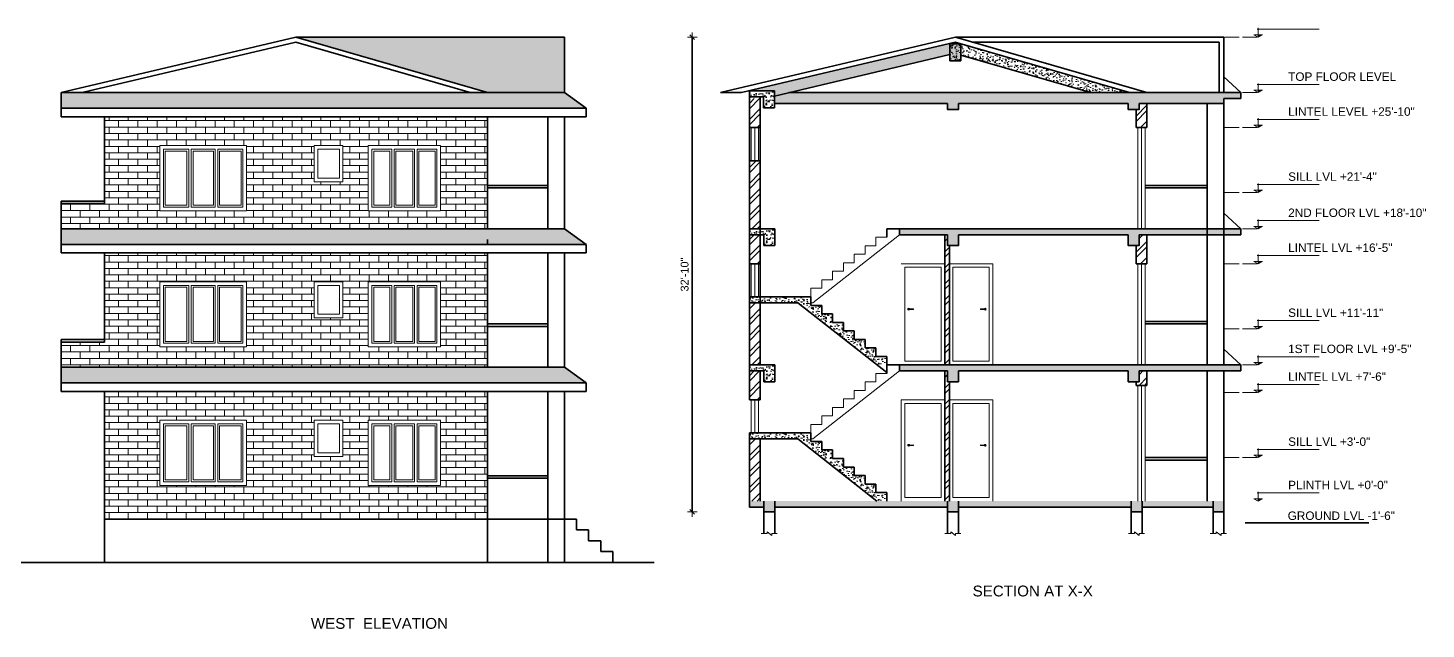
# Model space of a CAD drawing. Header units: inches. Extents: x 270915 to 273552, y 17064 to 18976.
# Drawn here: x 272391 to 273552, y 17739 to 18238 of the extents above; entities that cross this region are included whole.
import ezdxf

# ---------------------------------------------------------------- set-up
doc = ezdxf.new("R2010")
doc.units = ezdxf.units.IN
doc.header["$MEASUREMENT"] = 0
doc.header["$PDMODE"] = 35
doc.linetypes.add('ACAD_ISO02W100', pattern=[15, 12, -3])
for name, color, linetype, lineweight in [('Hatch', 9, 'Continuous', 9), ('Hidden', 254, 'ACAD_ISO02W100', 15), ('Stairs', 61, 'Continuous', 18), ('TEXT', 255, 'Continuous', 35), ('Walls', 11, 'Continuous', 35), ('Windows', 151, 'Continuous', 15)]:
    doc.layers.add(name, color=color, linetype=linetype, lineweight=lineweight)
doc.styles.add('arial', font='arial.ttf')
doc.styles.get("Standard").update_dxf_attribs({"font": 'arial.ttf'})
doc.dimstyles.new('1 96', dxfattribs={"dimtxt": 6.5, "dimasz": 4, "dimexe": 0, "dimexo": 0, "dimgap": 3, "dimtad": 1, "dimdec": 0, "dimzin": 11, "dimdsep": 46, "dimlunit": 3, "dimtxsty": 'arial', "dimblk": 'oblique', "dimcen": 4, "dimse1": 1, "dimse2": 1, "dimclrd": 256, "dimclre": 256, "dimclrt": 256, "dimadec": 0, "dimazin": 0, "dimtfac": 1, "dimtdec": 0, "dimtix": 1, "dimtmove": 0, "dimatfit": 3, "dimldrblk": 'Arrow2', "dimfxl": 1, "dimtolj": 1, "dimtzin": 0, "dimlwd": -1, "dimlwe": 9, "dimarcsym": 0})
pattern_1 = [(0, (16098.2585, 3690.1), (0, 5.334), []), (90, (16098.2585, 3690.1), (-8, 5.334), [5.334, -5.334])]
pattern_2 = [(0, (20011.5, 3268.1), (7.65, 3.6), [1.8, -1.5, 2.1, -0.9, 2.7, -1.2]), (0, (20013.3, 3268.25), (7.65, 3.6), [1.5, -5.7, 1.2, -1.8]), (0, (20016.9, 3267.875), (7.65, 3.6), [0.9, -9.3]), (90, (20011.5, 3268.1), (-2.55, 3.6), [3.45, -10.95]), (90, (20013.3, 3268.1), (-2.55, 3.6), [3.375, -11.025]), (90, (20014.8, 3268.1), (-2.55, 3.6), [3.15, -11.25]), (90, (20016.9, 3267.875), (-2.55, 3.6), [3.45, -10.95]), (90, (20017.8, 3267.875), (-2.55, 3.6), [3.45, -10.95]), (90, (20020.5, 3268.1), (-2.55, 3.6), [3.3, -11.1])]
pattern_3 = [(50, (23649.4, 2153.0066), (7.17260183, -0.62752135), [0.75, -8.25]), (355, (23649.4, 2153.0066), (-1.38751334, 7.52192134), [0.6, -6.6]), (100.4514445, (23649.998, 2152.954), (5.78508847, 6.89439991), [0.63740192, -7.01142112]), (46.1842, (23649.4, 2155.007), (10.6724133, -1.6551928), [1.125, -12.375]), (96.6356355, (23650.289, 2154.869), (9.34661946, 9.741186), [0.9561034, -10.5171376]), (351.184164, (23649.4, 2155.007), (9.34661945, 9.741186), [0.9, -9.9]), (21, (23650.4, 2154.5066), (5.96907052, -4.0261889), [0.75, -8.25]), (326, (23650.4, 2154.5066), (2.43315332, 7.25150045), [0.6, -6.6]), (71.4514447, (23650.8974, 2154.171), (8.40222377, 3.22531153), [0.6374019, -7.01142112]), (37.5, (23649.4, 2153.0066), (0.121598553, 3.328938538), [0, -6.52, 0, -6.7, 0, -6.625]), (7.5, (23649.4, 2153.0066), (2.630695374, 3.94411712), [0, -3.82, 0, -6.37, 0, -2.525]), (327.5, (23647.17, 2153.0066), (5.338224362, -0.225548717), [0, -2.5, 0, -7.8, 0, -10.35]), (317.5, (23646.17, 2153.0066), (5.83186169, 1.00104982), [0, -3.25, 0, -5.18, 0, -7.35])]
pattern_4 = [(50, (23649.4, 2266.0066), (7.17260183, -0.62752135), [0.75, -8.25]), (355, (23649.4, 2266.0066), (-1.38751334, 7.52192134), [0.6, -6.6]), (100.4514445, (23649.998, 2265.954), (5.78508847, 6.89439991), [0.63740192, -7.01142112]), (46.1842, (23649.4, 2268.007), (10.6724133, -1.6551928), [1.125, -12.375]), (96.6356355, (23650.289, 2267.869), (9.34661946, 9.741186), [0.9561034, -10.5171376]), (351.184164, (23649.4, 2268.007), (9.34661945, 9.741186), [0.9, -9.9]), (21, (23650.4, 2267.5066), (5.96907052, -4.0261889), [0.75, -8.25]), (326, (23650.4, 2267.5066), (2.43315332, 7.25150045), [0.6, -6.6]), (71.4514447, (23650.8974, 2267.171), (8.40222377, 3.22531153), [0.6374019, -7.01142112]), (37.5, (23649.4, 2266.0066), (0.121598553, 3.328938538), [0, -6.52, 0, -6.7, 0, -6.625]), (7.5, (23649.4, 2266.0066), (2.630695374, 3.94411712), [0, -3.82, 0, -6.37, 0, -2.525]), (327.5, (23647.17, 2266.0066), (5.338224362, -0.225548717), [0, -2.5, 0, -7.8, 0, -10.35]), (317.5, (23646.17, 2266.0066), (5.83186169, 1.00104982), [0, -3.25, 0, -5.18, 0, -7.35])]

# ---------------------------------------------------------------- blocks, each defined once
blk = doc.blocks.new('ARROW')
at = {"layer": 'Hatch'}
h = blk.add_hatch(color=256, dxfattribs=at)
h.dxf.hatch_style = 1
h.paths.add_polyline_path([(12191116, -1270860), (12191485, -1270660), (12191116, -1270660)])
for p, q in [((12191016, -1270160), (12196383, -1270160)), ((12191116, -1270860), (12191116, -1270060)), ((12191485, -1270660), (12190746, -1270660)), ((12190746, -1270660), (12191116, -1270860)), ((12191485, -1270660), (12191116, -1270860))]:
    blk.add_line(p, q, dxfattribs=at)
blk = doc.blocks.new('oblique')
at = {"lineweight": 9}
for p, q in [((1, 0), (-1, 0)), ((-0.5, -0.5), (0.5, 0.5)), ((0, 1), (0, -1))]:
    blk.add_line(p, q, dxfattribs=at)
blk = doc.blocks.new('*D455')
at = {"layer": 'Defpoints', "color": 0, "transparency": 16777216}
for p in [(272942.5, 18230.5), (273161, 18230.5), (273163.5, 17836.5)]:
    blk.add_point(p, dxfattribs=at)
at = {"layer": 'Walls', "transparency": 16777216}
blk.add_line((272942.5, 17836.5), (272942.5, 18230.5), dxfattribs=at)
at = {"layer": 'Walls', "transparency": 16777216, "xscale": 4, "yscale": 4, "zscale": 4}
for p, rotation in [((272942.5, 18230.5), 90), ((272942.5, 17836.5), 270)]:
    blk.add_blockref('oblique', p, dxfattribs=dict(at, rotation=rotation))
at = {"layer": 'Walls', "transparency": 16777216, "insert": (272936.2, 18033.5), "char_height": 6.5, "attachment_point": 5, "rotation": 90, "style": 'arial'}
blk.add_mtext('\\A1;32\'-10"', dxfattribs=at)
blk = doc.blocks.new('_Oblique')
at = {"color": 0, "linetype": 'ByBlock', "lineweight": -2}
blk.add_line((-0.5, -0.5), (0.5, 0.5), dxfattribs=at)
blk = doc.blocks.new('Arrow2')
for p, q in [((-4.1, 0.75), (-3.08, 0)), ((0, 0), (-4.1, 0.75)), ((-3.08, 0), (-4.1, -0.75)), ((-4.1, -0.75), (0, 0))]:
    blk.add_line(p, q)
blk.add_solid([(-4.1, 0.75), (0, 0), (-3.08, 0), (-4.1, -0.75)])

msp = doc.modelspace()

# ---------------------------------------------------------------- hatches: boundary and pattern name
at = {"layer": 'Hatch', "transparency": 33554687}
h = msp.add_hatch(dxfattribs=at)
h.set_pattern_fill('AR-RSHKE', color=256, scale=0.3)
h.set_pattern_definition(pattern_2)
h.paths.add_polyline_path([(272613.5, 18230.5), (272836.5, 18230.5), (272836.5, 18184.5), (272772.5, 18184.5)])
h = msp.add_hatch(dxfattribs=at)
h.set_pattern_fill('AR-CONC', color=256)
h.set_pattern_definition(pattern_3)
h.paths.add_polyline_path([(273165.4, 18225), (273165.4, 18211), (273156.4, 18211), (273156.4, 18216.1), (273010.7, 18181.7), (273010.7, 18186), (272998.7, 18186), (272989.7, 18186), (273156.4, 18225.3), (273156.4, 18225)])
h = msp.add_hatch(dxfattribs=at)
h.set_pattern_fill('AR-CONC', color=256)
h.set_pattern_definition(pattern_3)
h.paths.add_polyline_path([(273165.6, 18225), (273165.4, 18225), (273165.4, 18215.7), (273273.2, 18184.5), (273305.6, 18184.5)])
h.paths.add_polyline_path([(273165.4, 18211), (273165.4, 18225), (273156.4, 18225), (273156.4, 18211)])
h = msp.add_hatch(dxfattribs=at)
h.set_pattern_fill('AR-RSHKE', color=256, scale=0.3)
h.set_pattern_definition([(0, (20011.5, 3496.1), (7.65, 3.6), [1.8, -1.5, 2.1, -0.9, 2.7, -1.2]), (0, (20013.3, 3496.25), (7.65, 3.6), [1.5, -5.7, 1.2, -1.8]), (0, (20016.9, 3495.875), (7.65, 3.6), [0.9, -9.3]), (90, (20011.5, 3496.1), (-2.55, 3.6), [3.45, -10.95]), (90, (20013.3, 3496.1), (-2.55, 3.6), [3.375, -11.025]), (90, (20014.8, 3496.1), (-2.55, 3.6), [3.15, -11.25]), (90, (20016.9, 3495.875), (-2.55, 3.6), [3.45, -10.95]), (90, (20017.8, 3495.875), (-2.55, 3.6), [3.45, -10.95]), (90, (20020.5, 3496.1), (-2.55, 3.6), [3.3, -11.1])])
h.paths.add_polyline_path([(272454.5, 18184.5), (272836.5, 18184.5), (272854.5, 18171.5), (272442.5, 18171.5)])
h.paths.add_polyline_path([(272418.5, 18184.5), (272454.5, 18184.5), (272442.5, 18171.5), (272418.5, 18171.5)])
h = msp.add_hatch(dxfattribs=at)
h.set_pattern_fill('AR-CONC', color=256)
h.set_pattern_definition([(50, (23649.053, 2380.4766), (7.17260183, -0.62752135), [0.75, -8.25]), (355, (23649.053, 2380.4766), (-1.38751334, 7.52192134), [0.6, -6.6]), (100.4514445, (23649.651, 2380.424), (5.78508847, 6.89439991), [0.63740192, -7.01142112]), (46.1842, (23649.053, 2382.477), (10.6724133, -1.6551928), [1.125, -12.375]), (96.6356355, (23649.943, 2382.339), (9.34661946, 9.741186), [0.9561034, -10.5171376]), (351.184164, (23649.053, 2382.477), (9.34661945, 9.741186), [0.9, -9.9]), (21, (23650.053, 2381.9766), (5.96907052, -4.0261889), [0.75, -8.25]), (326, (23650.053, 2381.9766), (2.43315332, 7.25150045), [0.6, -6.6]), (71.4514447, (23650.551, 2381.641), (8.40222377, 3.22531153), [0.6374019, -7.01142112]), (37.5, (23649.0532, 2380.4766), (0.121598553, 3.328938538), [0, -6.52, 0, -6.7, 0, -6.625]), (7.5, (23649.0532, 2380.4766), (2.630695374, 3.94411712), [0, -3.82, 0, -6.37, 0, -2.525]), (327.5, (23646.8232, 2380.4766), (5.338224362, -0.225548717), [0, -2.5, 0, -7.8, 0, -10.35]), (317.5, (23645.8232, 2380.4766), (5.83186169, 1.00104982), [0, -3.25, 0, -5.18, 0, -7.35])])
h.paths.add_polyline_path([(273010.7, 18186), (272998.7, 18186), (272989.7, 18186), (272989.7, 18181), (273001.7, 18181), (273001.7, 18172), (273010.7, 18172)])
h = msp.add_hatch(dxfattribs=at)
h.set_pattern_fill('ANSI32', color=256, scale=25)
h.set_pattern_definition([(45, (23649.4, 2379.007), (-6.62912607, 6.62912607), []), (45, (23653.819, 2379.007), (-6.62912607, 6.62912607), [])])
h.paths.add_polyline_path([(272999, 18128), (272990, 18128), (272990, 18071.5), (272999, 18071.5)])
h.paths.add_polyline_path([(272999, 18179.5), (272990, 18179.5), (272990, 18155.5), (272999, 18155.5)])
h.paths.add_polyline_path([(273320, 18175.5), (273313.5, 18175.5), (273313.5, 18170.5), (273311, 18170.5), (273311, 18155.5), (273320, 18155.5)])
h = msp.add_hatch(dxfattribs=at)
h.set_pattern_fill('AR-CONC', color=256)
h.set_pattern_definition(pattern_3)
h.paths.add_polyline_path([(273022.6, 18184.5), (273010.7, 18181.7), (273010.7, 18175.5), (273154.5, 18175.5), (273154.5, 18170.5), (273163.5, 18170.5), (273163.5, 18175.5), (273304.5, 18175.5), (273304.5, 18170.5), (273313.5, 18170.5), (273313.5, 18175.5), (273384, 18175.5), (273384, 18179.5), (273398, 18179.5), (273398, 18184.5)])
h = msp.add_hatch(dxfattribs=at)
h.set_pattern_fill('AR-BRSTD', color=256, scale=2)
h.set_pattern_definition(pattern_1)
h.paths.add_polyline_path([(272454.5, 18164.5), (272454.5, 18092.5), (272418.5, 18092.5), (272418.5, 18071.5), (272772.5, 18071.5), (272772.5, 18164.5)])
h.paths.add_polyline_path([(272628.5, 18140.5), (272652.5, 18140.5), (272652.5, 18110.5), (272628.5, 18110.5)], flags=16)
h.paths.add_polyline_path([(272631.5, 18137.5), (272649.5, 18137.5), (272649.5, 18113.5), (272631.5, 18113.5)], flags=0)
h.paths.add_polyline_path([(272572.5, 18086.5), (272500.5, 18086.5), (272500.5, 18140.5), (272572.5, 18140.5)], flags=16)
h.paths.add_polyline_path([(272569.5, 18089.5), (272548.5, 18089.5), (272548.5, 18137.5), (272569.5, 18137.5)], flags=0)
h.paths.add_polyline_path([(272568, 18091), (272550, 18091), (272550, 18136), (272568, 18136)], flags=0)
h.paths.add_polyline_path([(272546.5, 18089.5), (272526.5, 18089.5), (272526.5, 18137.5), (272546.5, 18137.5)], flags=0)
h.paths.add_polyline_path([(272545, 18091), (272528, 18091), (272528, 18136), (272545, 18136)], flags=0)
h.paths.add_polyline_path([(272673.5, 18140.5), (272733.5, 18140.5), (272733.5, 18086.5), (272673.5, 18086.5)], flags=16)
h.paths.add_polyline_path([(272676.5, 18137.5), (272693, 18137.5), (272693, 18089.5), (272676.5, 18089.5)], flags=0)
h.paths.add_polyline_path([(272678, 18136), (272691.5, 18136), (272691.5, 18091), (272678, 18091)], flags=0)
h.paths.add_polyline_path([(272524.5, 18089.5), (272503.5, 18089.5), (272503.5, 18137.5), (272524.5, 18137.5)], flags=0)
h.paths.add_polyline_path([(272523, 18091), (272505, 18091), (272505, 18136), (272523, 18136)], flags=0)
h.paths.add_polyline_path([(272695, 18137.5), (272712, 18137.5), (272712, 18089.5), (272695, 18089.5)], flags=0)
h.paths.add_polyline_path([(272696.5, 18136), (272710.5, 18136), (272710.5, 18091), (272696.5, 18091)], flags=0)
h.paths.add_polyline_path([(272714, 18137.5), (272730.5, 18137.5), (272730.5, 18089.5), (272714, 18089.5)], flags=0)
h.paths.add_polyline_path([(272715.5, 18136), (272729, 18136), (272729, 18091), (272715.5, 18091)], flags=0)
h = msp.add_hatch(dxfattribs=at)
h.set_pattern_fill('AR-RSHKE', color=256, scale=0.3)
h.set_pattern_definition([(0, (20011.5, 3383.1), (7.65, 3.6), [1.8, -1.5, 2.1, -0.9, 2.7, -1.2]), (0, (20013.3, 3383.25), (7.65, 3.6), [1.5, -5.7, 1.2, -1.8]), (0, (20016.9, 3382.875), (7.65, 3.6), [0.9, -9.3]), (90, (20011.5, 3383.1), (-2.55, 3.6), [3.45, -10.95]), (90, (20013.3, 3383.1), (-2.55, 3.6), [3.375, -11.025]), (90, (20014.8, 3383.1), (-2.55, 3.6), [3.15, -11.25]), (90, (20016.9, 3382.875), (-2.55, 3.6), [3.45, -10.95]), (90, (20017.8, 3382.875), (-2.55, 3.6), [3.45, -10.95]), (90, (20020.5, 3383.1), (-2.55, 3.6), [3.3, -11.1])])
h.paths.add_polyline_path([(272454.5, 18071.5), (272836.5, 18071.5), (272854.5, 18058.5), (272442.5, 18058.5)])
h.paths.add_polyline_path([(272418.5, 18071.5), (272454.5, 18071.5), (272442.5, 18058.5), (272418.5, 18058.5)])
h = msp.add_hatch(dxfattribs=at)
h.set_pattern_fill('AR-CONC', color=256)
h.set_pattern_definition(pattern_4)
h.paths.add_polyline_path([(273011, 18071.5), (272999, 18071.5), (272990, 18071.5), (272990, 18066.5), (273002, 18066.5), (273002, 18057.5), (273011, 18057.5)])
h = msp.add_hatch(dxfattribs=at)
h.set_pattern_fill('ANSI32', color=256, scale=25)
h.set_pattern_definition([(45, (23649.4, 2266.007), (-6.62912607, 6.62912607), []), (45, (23653.819, 2266.007), (-6.62912607, 6.62912607), [])])
h.paths.add_polyline_path([(272999, 18010), (272990, 18010), (272990, 17958.5), (272999, 17958.5)])
h.paths.add_polyline_path([(272999, 18066.5), (272990, 18066.5), (272990, 18042.5), (272999, 18042.5)])
h.paths.add_polyline_path([(273156, 18057.5), (273154.5, 18057.5), (273154.5, 18066.5), (273152.1, 18066.5), (273152.1, 17958.5), (273156, 17958.5), (273156, 18042.5)])
h.paths.add_polyline_path([(273320, 18066.5), (273313.5, 18066.5), (273313.5, 18057.5), (273311, 18057.5), (273311, 18042.5), (273320, 18042.5)])
h = msp.add_hatch(dxfattribs=at)
h.set_pattern_fill('AR-CONC', color=256)
h.set_pattern_definition(pattern_4)
h.paths.add_polyline_path([(273114.7, 18071.5), (273114.7, 18066.5), (273154.5, 18066.5), (273154.5, 18057.5), (273163.5, 18057.5), (273163.5, 18066.5), (273304.5, 18066.5), (273304.5, 18057.5), (273313.5, 18057.5), (273313.5, 18066.5), (273398, 18066.5), (273398, 18071.5)])
h = msp.add_hatch(dxfattribs=at)
h.set_pattern_fill('AR-BRSTD', color=256, scale=2)
h.set_pattern_definition(pattern_1)
h.paths.add_polyline_path([(272772.5, 17956.5), (272772.5, 18051.5), (272454.5, 18051.5), (272454.5, 17977.5), (272418.5, 17977.5), (272418.5, 17956.5), (272454.5, 17956.5)])
h.paths.add_polyline_path([(272628.5, 17997.5), (272628.5, 18027.5), (272652.5, 18027.5), (272652.5, 17997.5)], flags=16)
h.paths.add_polyline_path([(272631.5, 18000.5), (272631.5, 18024.5), (272649.5, 18024.5), (272649.5, 18000.5)], flags=0)
h.paths.add_polyline_path([(272572.5, 17973.5), (272500.5, 17973.5), (272500.5, 18027.5), (272572.5, 18027.5)], flags=16)
h.paths.add_polyline_path([(272569.5, 17976.5), (272548.5, 17976.5), (272548.5, 18024.5), (272569.5, 18024.5)], flags=0)
h.paths.add_polyline_path([(272568, 17978), (272550, 17978), (272550, 18023), (272568, 18023)], flags=0)
h.paths.add_polyline_path([(272673.5, 18027.5), (272733.5, 18027.5), (272733.5, 17973.5), (272673.5, 17973.5)], flags=16)
h.paths.add_polyline_path([(272676.5, 18024.5), (272693, 18024.5), (272693, 17976.5), (272676.5, 17976.5)], flags=0)
h.paths.add_polyline_path([(272678, 18023), (272691.5, 18023), (272691.5, 17978), (272678, 17978)], flags=0)
h.paths.add_polyline_path([(272546.5, 17976.5), (272526.5, 17976.5), (272526.5, 18024.5), (272546.5, 18024.5)], flags=0)
h.paths.add_polyline_path([(272545, 17978), (272528, 17978), (272528, 18023), (272545, 18023)], flags=0)
h.paths.add_polyline_path([(272695, 18024.5), (272712, 18024.5), (272712, 17976.5), (272695, 17976.5)], flags=0)
h.paths.add_polyline_path([(272696.5, 18023), (272710.5, 18023), (272710.5, 17978), (272696.5, 17978)], flags=0)
h.paths.add_polyline_path([(272524.5, 17976.5), (272503.5, 17976.5), (272503.5, 18024.5), (272524.5, 18024.5)], flags=0)
h.paths.add_polyline_path([(272523, 17978), (272505, 17978), (272505, 18023), (272523, 18023)], flags=0)
h.paths.add_polyline_path([(272714, 18024.5), (272730.5, 18024.5), (272730.5, 17976.5), (272714, 17976.5)], flags=0)
h.paths.add_polyline_path([(272715.5, 18023), (272729, 18023), (272729, 17978), (272715.5, 17978)], flags=0)
h = msp.add_hatch(dxfattribs=at)
h.set_pattern_fill('AR-CONC', color=256)
h.set_pattern_definition(pattern_4)
h.paths.add_polyline_path([(272990, 18015), (272990, 18010), (273030.3, 18010), (273095.9, 17958.5), (273104, 17958.5), (273104, 17965.6), (273095, 17965.6), (273095, 17972.6), (273086, 17972.6), (273086, 17979.7), (273077, 17979.7), (273077, 17986.7), (273068, 17986.7), (273068, 17993.8), (273059, 17993.8), (273059, 18000.9), (273050, 18000.9), (273050, 18007.9), (273041, 18007.9), (273041, 18015)])
h = msp.add_hatch(dxfattribs=at)
h.set_pattern_fill('AR-CONC', color=256)
h.set_pattern_definition(pattern_3)
h.paths.add_polyline_path([(273002, 17953.5), (273002, 17944.5), (273011, 17944.5), (273011, 17958.5), (272999, 17958.5), (272990, 17958.5), (272990, 17953.5)])
h = msp.add_hatch(dxfattribs=at)
h.set_pattern_fill('AR-CONC', color=256)
h.set_pattern_definition(pattern_3)
h.paths.add_polyline_path([(273114.7, 17958.5), (273114.7, 17953.5), (273154.5, 17953.5), (273154.5, 17944.5), (273163.5, 17944.5), (273163.5, 17953.5), (273304.5, 17953.5), (273304.5, 17944.5), (273313.5, 17944.5), (273313.5, 17953.5), (273398, 17953.5), (273398, 17958.5)])
h = msp.add_hatch(dxfattribs=at)
h.set_pattern_fill('AR-RSHKE', color=256, scale=0.3)
h.set_pattern_definition(pattern_2)
h.paths.add_polyline_path([(272454.5, 17956.5), (272836.5, 17956.5), (272854.5, 17943.5), (272442.5, 17943.5)])
h.paths.add_polyline_path([(272418.5, 17956.5), (272454.5, 17956.5), (272442.5, 17943.5), (272418.5, 17943.5)])
h = msp.add_hatch(dxfattribs=at)
h.set_pattern_fill('ANSI32', color=256, scale=25)
h.set_pattern_definition([(45, (23649.4, 2153.007), (-6.62912607, 6.62912607), []), (45, (23653.819, 2153.007), (-6.62912607, 6.62912607), [])])
h.paths.add_polyline_path([(272990, 17845.5), (272999, 17845.5), (272999, 17897), (272990, 17897)])
h.paths.add_polyline_path([(272999, 17953.5), (272990, 17953.5), (272990, 17929.5), (272999, 17929.5)])
h.paths.add_polyline_path([(273156, 17944.5), (273154.5, 17944.5), (273154.5, 17953.5), (273152.1, 17953.5), (273152.1, 17845.5), (273156, 17845.5), (273156, 17929.5)])
h.paths.add_polyline_path([(273320, 17941.5), (273320, 17953.5), (273313.5, 17953.5), (273313.5, 17944.5), (273311, 17944.5), (273311, 17941.5)])
h = msp.add_hatch(dxfattribs=at)
h.set_pattern_fill('AR-BRSTD', color=256, scale=2)
h.set_pattern_definition(pattern_1)
h.paths.add_polyline_path([(272772.5, 17830.5), (272772.5, 17936.5), (272454.5, 17936.5), (272454.5, 17830.5)])
h.paths.add_polyline_path([(272628.5, 17882.5), (272628.5, 17912.5), (272652.5, 17912.5), (272652.5, 17882.5)], flags=16)
h.paths.add_polyline_path([(272631.5, 17885.5), (272631.5, 17909.5), (272649.5, 17909.5), (272649.5, 17885.5)], flags=0)
h.paths.add_polyline_path([(272572.5, 17858.5), (272500.5, 17858.5), (272500.5, 17912.5), (272572.5, 17912.5)], flags=16)
h.paths.add_polyline_path([(272569.5, 17861.5), (272548.5, 17861.5), (272548.5, 17909.5), (272569.5, 17909.5)], flags=0)
h.paths.add_polyline_path([(272568, 17863), (272550, 17863), (272550, 17908), (272568, 17908)], flags=0)
h.paths.add_polyline_path([(272546.5, 17861.5), (272526.5, 17861.5), (272526.5, 17909.5), (272546.5, 17909.5)], flags=0)
h.paths.add_polyline_path([(272545, 17863), (272528, 17863), (272528, 17908), (272545, 17908)], flags=0)
h.paths.add_polyline_path([(272673.5, 17912.5), (272733.5, 17912.5), (272733.5, 17858.5), (272673.5, 17858.5)], flags=16)
h.paths.add_polyline_path([(272676.5, 17861.5), (272676.5, 17909.5), (272693, 17909.5), (272693, 17861.5)], flags=0)
h.paths.add_polyline_path([(272678, 17863), (272678, 17908), (272691.5, 17908), (272691.5, 17863)], flags=0)
h.paths.add_polyline_path([(272524.5, 17861.5), (272503.5, 17861.5), (272503.5, 17909.5), (272524.5, 17909.5)], flags=0)
h.paths.add_polyline_path([(272523, 17863), (272505, 17863), (272505, 17908), (272523, 17908)], flags=0)
h.paths.add_polyline_path([(272695, 17861.5), (272695, 17909.5), (272712, 17909.5), (272712, 17861.5)], flags=0)
h.paths.add_polyline_path([(272696.5, 17863), (272696.5, 17908), (272710.5, 17908), (272710.5, 17863)], flags=0)
h.paths.add_polyline_path([(272714, 17861.5), (272714, 17909.5), (272730.5, 17909.5), (272730.5, 17861.5)], flags=0)
h.paths.add_polyline_path([(272715.5, 17863), (272715.5, 17908), (272729, 17908), (272729, 17863)], flags=0)
h = msp.add_hatch(dxfattribs=at)
h.set_pattern_fill('AR-CONC', color=256)
h.set_pattern_definition(pattern_3)
h.paths.add_polyline_path([(272990, 17902), (272990, 17897), (273030.3, 17897), (273095.9, 17845.5), (273104, 17845.5), (273104, 17852.6), (273095, 17852.6), (273095, 17859.6), (273086, 17859.6), (273086, 17866.7), (273077, 17866.7), (273077, 17873.7), (273068, 17873.7), (273068, 17880.8), (273059, 17880.8), (273059, 17887.9), (273050, 17887.9), (273050, 17894.9), (273041, 17894.9), (273041, 17902)])
h = msp.add_hatch(dxfattribs=at)
h.set_pattern_fill('AR-CONC', color=256)
h.set_pattern_definition(pattern_3)
h.paths.add_polyline_path([(273154.5, 17845.5), (273011, 17845.5), (273011, 17840.5), (273154.5, 17840.5)])
h.paths.add_polyline_path([(273002, 17845.5), (272990, 17845.5), (272990, 17840.5), (273002, 17840.5)])
h.paths.add_polyline_path([(273011, 17845.5), (273002, 17845.5), (273002, 17840.5), (273002, 17836.5), (273011, 17836.5)])
h.paths.add_polyline_path([(273163.5, 17845.5), (273154.5, 17845.5), (273154.5, 17840.5), (273154.5, 17836.5), (273163.5, 17836.5)])
h.paths.add_polyline_path([(273307, 17845.5), (273163.5, 17845.5), (273163.5, 17840.5), (273307, 17840.5)])
h.paths.add_polyline_path([(273316, 17845.5), (273307, 17845.5), (273307, 17836.5), (273316, 17836.5)])
h.paths.add_polyline_path([(273375, 17845.5), (273316, 17845.5), (273316, 17840.5), (273375, 17840.5)])
h.paths.add_polyline_path([(273384, 17845.5), (273375, 17845.5), (273375, 17840.5), (273375, 17836.5), (273384, 17836.5)])

# ---------------------------------------------------------------- linework, layer by layer
at = {"layer": 'Hidden'}
for p, q in [((273411.5, 18230.5), (273384, 18230.5)), ((273411.5, 18184.5), (273384, 18184.5)), ((273411.5, 18155.5), (273384, 18155.5)), ((273411.5, 18101.5), (273384, 18101.5)), ((273411.5, 18071.5), (273384, 18071.5)), ((273411.5, 18042.5), (273384, 18042.5)), ((273411.5, 17988.5), (273384, 17988.5)), ((273411.5, 17958.5), (273384, 17958.5)), ((273411.5, 17935.5), (273384, 17935.5)), ((273411.5, 17881.5), (273384, 17881.5))]:
    msp.add_line(p, q, dxfattribs=at)
at = {"layer": 'Stairs'}
for p, q in [((273042.7, 18010), (273114.7, 18066.5)), ((273095, 18057.4), (273095, 18064.4)), ((273095, 18064.4), (273104, 18064.4)), ((273086, 18050.3), (273086, 18057.4)), ((273086, 18057.4), (273095, 18057.4)), ((273068, 18036.2), (273068, 18043.2)), ((273068, 18043.2), (273077, 18043.2)), ((273077, 18043.2), (273077, 18050.3)), ((273077, 18050.3), (273086, 18050.3)), ((273050, 18022.1), (273050, 18029.1)), ((273050, 18029.1), (273059, 18029.1)), ((273059, 18029.1), (273059, 18036.2)), ((273059, 18036.2), (273068, 18036.2)), ((273041, 18015), (273041, 18022.1)), ((273041, 18022.1), (273050, 18022.1)), ((273042.7, 18010), (273041, 18010)), ((273042.7, 17897), (273114.7, 17953.5)), ((273095, 17944.4), (273095, 17951.4)), ((273095, 17951.4), (273104, 17951.4)), ((273077, 17930.2), (273077, 17937.3)), ((273077, 17937.3), (273086, 17937.3)), ((273086, 17937.3), (273086, 17944.4)), ((273086, 17944.4), (273095, 17944.4)), ((273059, 17916.1), (273059, 17923.2)), ((273059, 17923.2), (273068, 17923.2)), ((273068, 17923.2), (273068, 17930.2)), ((273068, 17930.2), (273077, 17930.2)), ((273050, 17909.1), (273050, 17916.1)), ((273050, 17916.1), (273059, 17916.1)), ((273041, 17902), (273041, 17909.1)), ((273041, 17909.1), (273050, 17909.1)), ((273042.7, 17897), (273041, 17897))]:
    msp.add_line(p, q, dxfattribs=at)
at = {"layer": 'Walls'}
for p, q in [((272613.5, 18230.5), (272418.5, 18184.5)), ((272613.4, 18226.4), (272435.9, 18184.5)), ((272758.1, 18184.5), (272613.4, 18226.4)), ((272772.5, 18184.5), (272613.5, 18230.5)), ((272836.5, 18230.5), (272613.5, 18230.5)), ((272836.5, 18184.5), (272836.5, 18230.5)), ((273161, 18230.5), (272966, 18184.5)), ((273160.9, 18226.4), (272983.4, 18184.5)), ((273305.6, 18184.5), (273160.9, 18226.4)), ((273384, 18230.5), (273161, 18230.5)), ((273320, 18184.5), (273161, 18230.5)), ((273161, 18230.5), (273384, 18230.5)), ((273174.8, 18226.5), (273380, 18226.5)), ((273380, 18184.5), (273380, 18226.5)), ((273384, 18184.5), (273384, 18230.5)), ((273384, 18184.5), (273384, 18229)), ((273156.4, 18216.1), (273010.7, 18181.7)), ((273273.2, 18184.5), (273165.4, 18215.7)), ((273384, 18197.5), (273398, 18184.5)), ((272836.5, 18184.5), (272418.5, 18184.5)), ((272418.5, 18171.5), (272418.5, 18184.5)), ((272854.5, 18171.5), (272836.5, 18184.5)), ((272983.4, 18184.5), (272966, 18184.5)), ((272989.7, 18186), (272998.7, 18186)), ((272990, 17929.5), (272990, 18186)), ((272990, 18181), (273001.7, 18181)), ((273010.7, 18186), (272998.7, 18186)), ((272999, 17958.5), (272999, 18181)), ((272999, 18155.5), (272999, 18179.5)), ((273001.7, 18172), (273001.7, 18181)), ((273010.7, 18172), (273010.7, 18186)), ((273022.6, 18184.5), (273398, 18184.5)), ((273152, 18184.5), (273166, 18184.5)), ((273302, 18184.5), (273316, 18184.5)), ((273384, 17958.5), (273384, 18179.5)), ((273398, 18179.5), (273384, 18179.5)), ((273398, 18184.5), (273398, 18179.5)), ((272854.5, 18171.5), (272418.5, 18171.5)), ((272418.5, 18171.5), (272418.5, 18164.5)), ((272854.5, 18171.5), (272854.5, 18164.5)), ((273010.7, 18172), (273001.7, 18172)), ((273010.7, 18175.5), (273154.5, 18175.5)), ((273163.5, 18175.5), (273304.5, 18175.5)), ((273311, 18170.5), (273311, 18155.5)), ((273313.5, 18175.5), (273384, 18175.5)), ((273320, 18175.5), (273320, 18155.5)), ((273370, 17958.5), (273370, 18175.5)), ((272854.5, 18164.5), (272418.5, 18164.5)), ((272454.5, 18092.5), (272454.5, 18164.5)), ((272772.5, 18164.5), (272772.5, 18071.5)), ((272822.5, 18071.5), (272822.5, 18164.5)), ((272836.5, 18071.5), (272836.5, 18164.5)), ((272999, 18155.5), (272990, 18155.5)), ((273311, 18155.5), (273320, 18155.5)), ((272990, 18128), (272999, 18128)), ((272822.5, 18107.5), (272772.5, 18107.5)), ((272822.5, 18105.5), (272772.5, 18105.5)), ((273370, 18107.5), (273318.5, 18107.5)), ((273370, 18105.5), (273318.5, 18105.5)), ((272454.5, 18094.5), (272418.5, 18094.5)), ((272418.5, 18094.5), (272418.5, 18071.5)), ((272454.5, 18092.5), (272418.5, 18092.5)), ((273384, 18084.5), (273398, 18071.5)), ((272836.5, 18071.5), (272418.5, 18071.5)), ((272418.5, 18071.5), (272418.5, 18058.5)), ((272772.5, 18062.5), (272772.5, 18058.5)), ((272854.5, 18058.5), (272836.5, 18071.5)), ((272990, 18071.5), (272999, 18071.5)), ((272990, 18066.5), (273002, 18066.5)), ((273011, 18071.5), (272999, 18071.5)), ((272999, 18042.5), (272999, 18066.5)), ((273002, 18057.5), (273002, 18066.5)), ((273011, 18057.5), (273011, 18071.5)), ((273104, 18071.5), (273398, 18071.5)), ((273104, 18064.4), (273104, 18071.5)), ((273114.7, 18066.5), (273114.7, 18071.5)), ((273114.7, 18066.5), (273154.5, 18066.5)), ((273152, 18071.5), (273166, 18071.5)), ((273152.1, 17958.5), (273152.1, 18066.5)), ((273152.1, 17958.5), (273152.1, 18066.5)), ((273163.5, 18066.5), (273304.5, 18066.5)), ((273302, 18071.5), (273316, 18071.5)), ((273313.5, 18066.5), (273398, 18066.5)), ((273320, 18066.5), (273320, 18042.5)), ((273398, 18071.5), (273398, 18066.5)), ((272854.5, 18058.5), (272418.5, 18058.5)), ((272418.5, 18058.5), (272418.5, 18051.5)), ((272854.5, 18051.5), (272418.5, 18051.5)), ((272454.5, 17977.5), (272454.5, 18051.5)), ((272772.5, 17956.5), (272772.5, 18051.5)), ((272772.5, 18051.5), (272772.5, 17956.5)), ((272822.5, 17956.5), (272822.5, 18051.5)), ((272836.5, 17956.5), (272836.5, 18051.5)), ((272854.5, 18058.5), (272854.5, 18051.5)), ((273011, 18057.5), (273002, 18057.5)), ((273156, 17958.5), (273156, 18057.5)), ((273156, 17958.5), (273156, 18057.5)), ((273311, 18057.5), (273311, 18042.5)), ((272999, 18042.5), (272990, 18042.5)), ((273311, 18042.5), (273320, 18042.5)), ((273041, 18015), (272990, 18015)), ((273030.3, 18010), (272990, 18010)), ((273104, 17952.1), (273030.3, 18010)), ((273041, 18007.9), (273041, 18015)), ((273050, 18007.9), (273041, 18007.9)), ((273050, 18000.9), (273050, 18007.9)), ((273059, 18000.9), (273050, 18000.9)), ((273059, 17993.8), (273059, 18000.9)), ((273068, 17993.8), (273059, 17993.8)), ((273068, 17986.7), (273068, 17993.8)), ((273370, 17994.5), (273318.5, 17994.5)), ((272822.5, 17992.5), (272772.5, 17992.5)), ((272822.5, 17990.5), (272772.5, 17990.5)), ((273077, 17986.7), (273068, 17986.7)), ((273077, 17979.7), (273077, 17986.7)), ((273370, 17992.5), (273318.5, 17992.5)), ((272454.5, 17979.5), (272418.5, 17979.5)), ((272418.5, 17979.5), (272418.5, 17956.5)), ((272454.5, 17977.5), (272418.5, 17977.5)), ((273086, 17979.7), (273077, 17979.7)), ((273086, 17972.6), (273086, 17979.7)), ((273095, 17972.6), (273086, 17972.6)), ((273095, 17965.6), (273095, 17972.6)), ((273384, 17971.5), (273398, 17958.5)), ((272990, 17958.5), (272999, 17958.5)), ((273011, 17958.5), (272999, 17958.5)), ((273011, 17944.5), (273011, 17958.5)), ((273104, 17965.6), (273095, 17965.6)), ((273104, 17958.5), (273104, 17965.6)), ((273104, 17958.5), (273398, 17958.5)), ((273104, 17951.4), (273104, 17958.5)), ((273114.7, 17953.5), (273114.7, 17958.5)), ((273152, 17958.5), (273166, 17958.5)), ((273302, 17958.5), (273316, 17958.5)), ((273398, 17958.5), (273398, 17953.5)), ((272418.5, 17956.5), (272418.5, 17943.5)), ((272454.5, 17956.5), (272418.5, 17956.5)), ((272836.5, 17956.5), (272436.5, 17956.5)), ((272854.5, 17943.5), (272836.5, 17956.5)), ((272990, 17953.5), (273002, 17953.5)), ((272999, 17929.5), (272999, 17953.5)), ((273002, 17944.5), (273002, 17953.5)), ((273114.7, 17953.5), (273154.5, 17953.5)), ((273152.1, 17845.5), (273152.1, 17953.5)), ((273163.5, 17953.5), (273304.5, 17953.5)), ((273313.5, 17953.5), (273398, 17953.5)), ((273320, 17953.5), (273320, 17941.5)), ((273370, 17953.5), (273370, 17845.5)), ((273384, 17953.5), (273384, 17836.5)), ((272854.5, 17943.5), (272418.5, 17943.5)), ((272418.5, 17943.5), (272418.5, 17936.5)), ((272854.5, 17936.5), (272418.5, 17936.5)), ((272454.5, 17936.5), (272454.5, 17794.5)), ((272772.5, 17936.5), (272772.5, 17794.5)), ((272822.5, 17936.5), (272822.5, 17794.5)), ((272836.5, 17936.5), (272836.5, 17794.5)), ((272854.5, 17943.5), (272854.5, 17936.5)), ((273011, 17944.5), (273002, 17944.5)), ((273156, 17845.5), (273156, 17944.5)), ((273311, 17944.5), (273311, 17941.5)), ((273311, 17941.5), (273320, 17941.5)), ((272999, 17929.5), (272990, 17929.5)), ((273041, 17902), (272990, 17902)), ((272990, 17902), (272990, 17840.5)), ((273041, 17894.9), (273041, 17902)), ((273030.3, 17897), (272990, 17897)), ((272999, 17897), (272999, 17845.5)), ((273095.9, 17845.5), (273030.3, 17897)), ((273050, 17894.9), (273041, 17894.9)), ((273050, 17887.9), (273050, 17894.9)), ((273059, 17887.9), (273050, 17887.9)), ((273059, 17880.8), (273059, 17887.9)), ((273068, 17880.8), (273059, 17880.8)), ((273068, 17873.7), (273068, 17880.8)), ((273370, 17881.5), (273318.5, 17881.5)), ((273370, 17879.5), (273318.5, 17879.5)), ((272822.5, 17866.5), (272772.5, 17866.5)), ((273077, 17873.7), (273068, 17873.7)), ((273077, 17866.7), (273077, 17873.7)), ((273086, 17866.7), (273077, 17866.7)), ((273086, 17859.6), (273086, 17866.7)), ((272822.5, 17864.5), (272772.5, 17864.5)), ((273095, 17859.6), (273086, 17859.6)), ((273095, 17852.6), (273095, 17859.6)), ((273002, 17836.5), (273002, 17845.5)), ((273011, 17836.5), (273011, 17845.5)), ((273104, 17852.6), (273095, 17852.6)), ((273104, 17845.5), (273104, 17852.6)), ((273154.5, 17836.5), (273154.5, 17845.5)), ((273163.5, 17836.5), (273163.5, 17845.5)), ((273307, 17836.5), (273307, 17845.5)), ((273316, 17836.5), (273316, 17845.5)), ((273375, 17836.5), (273375, 17845.5)), ((273384, 17836.5), (273384, 17845.5)), ((272836.5, 17830.5), (272454.5, 17830.5)), ((272846.5, 17830.5), (272454.5, 17830.5)), ((272836.5, 17830.5), (272846.5, 17830.5)), ((272846.5, 17830.5), (272846.5, 17821.5)), ((272990, 17840.5), (273002, 17840.5)), ((273002, 17836.5), (273011, 17836.5)), ((273002, 17818.5), (273002, 17836.5)), ((273011, 17840.5), (273154.5, 17840.5)), ((273011, 17818.5), (273011, 17836.5)), ((273154.5, 17836.5), (273163.5, 17836.5)), ((273154.5, 17818.5), (273154.5, 17836.5)), ((273163.5, 17840.5), (273307, 17840.5)), ((273163.5, 17818.5), (273163.5, 17836.5)), ((273307, 17836.5), (273316, 17836.5)), ((273307, 17818.5), (273307, 17836.5)), ((273316, 17840.5), (273375, 17840.5)), ((273316, 17818.5), (273316, 17836.5)), ((273375, 17836.5), (273384, 17836.5)), ((273375, 17818.5), (273375, 17836.5)), ((273384, 17818.5), (273384, 17836.5)), ((272846.5, 17821.5), (272856.5, 17821.5)), ((272856.5, 17821.5), (272856.5, 17812.5)), ((273401.7, 17827.5), (273504.4, 17827.5)), ((272856.5, 17812.5), (272866.5, 17812.5)), ((272866.5, 17812.5), (272866.5, 17803.5)), ((272866.5, 17803.5), (272876.5, 17803.5)), ((272876.5, 17803.5), (272876.5, 17794.5)), ((272910.8, 17794.5), (272370.3, 17794.5))]:
    msp.add_line(p, q, dxfattribs=at)
msp.add_lwpolyline([(273165.4, 18211), (273156.4, 18211), (273156.4, 18225), (273165.4, 18225)], close=True, dxfattribs=at)
for points in [[(273154.5, 18184.5), (273163.5, 18184.5)], [(273304.5, 18184.5), (273313.5, 18184.5)], [(273163.5, 18175.5), (273163.5, 18170.5), (273154.5, 18170.5), (273154.5, 18175.5)], [(273313.5, 18175.5), (273313.5, 18170.5), (273304.5, 18170.5), (273304.5, 18175.5)], [(273154.5, 18071.5), (273163.5, 18071.5)], [(273163.5, 18066.5), (273163.5, 18057.5), (273154.5, 18057.5), (273154.5, 18066.5)], [(273304.5, 18071.5), (273313.5, 18071.5)], [(273313.5, 18066.5), (273313.5, 18057.5), (273304.5, 18057.5), (273304.5, 18066.5)], [(273154.5, 17958.5), (273163.5, 17958.5)], [(273304.5, 17958.5), (273313.5, 17958.5)], [(273163.5, 17953.5), (273163.5, 17944.5), (273154.5, 17944.5), (273154.5, 17953.5)], [(273313.5, 17953.5), (273313.5, 17944.5), (273304.5, 17944.5), (273304.5, 17953.5)]]:
    msp.add_lwpolyline(points, dxfattribs=at)
at = {"layer": 'Windows'}
for p, q in [((272991.5, 18155.5), (272991.5, 18128)), ((272994.5, 18155.5), (272994.5, 18128)), ((272997.5, 18155.5), (272997.5, 18128)), ((273312.5, 18155.5), (273312.5, 18071.5)), ((273315.5, 18155.5), (273315.5, 18071.5)), ((273318.5, 18155.5), (273318.5, 18071.5)), ((272500.5, 18086.5), (272500.5, 18140.5)), ((272500.5, 18140.5), (272572.5, 18140.5)), ((272503.5, 18089.5), (272503.5, 18137.5)), ((272524.5, 18137.5), (272503.5, 18137.5)), ((272524.5, 18089.5), (272524.5, 18137.5)), ((272526.5, 18089.5), (272526.5, 18137.5)), ((272546.5, 18137.5), (272526.5, 18137.5)), ((272546.5, 18089.5), (272546.5, 18137.5)), ((272548.5, 18089.5), (272548.5, 18137.5)), ((272569.5, 18137.5), (272548.5, 18137.5)), ((272569.5, 18137.5), (272569.5, 18089.5)), ((272572.5, 18140.5), (272572.5, 18086.5)), ((272673.5, 18086.5), (272673.5, 18140.5)), ((272673.5, 18140.5), (272733.5, 18140.5)), ((272676.5, 18089.5), (272676.5, 18137.5)), ((272693, 18137.5), (272676.5, 18137.5)), ((272693, 18089.5), (272693, 18137.5)), ((272695, 18089.5), (272695, 18137.5)), ((272712, 18137.5), (272695, 18137.5)), ((272712, 18089.5), (272712, 18137.5)), ((272714, 18089.5), (272714, 18137.5)), ((272730.5, 18137.5), (272714, 18137.5)), ((272730.5, 18137.5), (272730.5, 18089.5)), ((272733.5, 18140.5), (272733.5, 18086.5)), ((272524.5, 18089.5), (272503.5, 18089.5)), ((272546.5, 18089.5), (272526.5, 18089.5)), ((272569.5, 18089.5), (272548.5, 18089.5)), ((272693, 18089.5), (272676.5, 18089.5)), ((272712, 18089.5), (272695, 18089.5)), ((272730.5, 18089.5), (272714, 18089.5)), ((272991.5, 18042.5), (272991.5, 18015)), ((272994.5, 18042.5), (272994.5, 18015)), ((272997.5, 18042.5), (272997.5, 18015)), ((273116, 18042.5), (273152.1, 18042.5)), ((273152.1, 18042.5), (273152.1, 17958.5)), ((273192.1, 18042.5), (273156, 18042.5)), ((273156, 18042.5), (273156, 17958.5)), ((273192.1, 17958.5), (273192.1, 18042.5)), ((273312.5, 18042.5), (273312.5, 17958.5)), ((273315.5, 18042.5), (273315.5, 17958.5)), ((273318.5, 18042.5), (273318.5, 17958.5)), ((272500.5, 17973.5), (272500.5, 18027.5)), ((272500.5, 18027.5), (272572.5, 18027.5)), ((272572.5, 18027.5), (272572.5, 17973.5)), ((272673.5, 17973.5), (272673.5, 18027.5)), ((272673.5, 18027.5), (272733.5, 18027.5)), ((272733.5, 18027.5), (272733.5, 17973.5)), ((272503.5, 17976.5), (272503.5, 18024.5)), ((272524.5, 18024.5), (272503.5, 18024.5)), ((272524.5, 17976.5), (272524.5, 18024.5)), ((272526.5, 17976.5), (272526.5, 18024.5)), ((272546.5, 18024.5), (272526.5, 18024.5)), ((272546.5, 17976.5), (272546.5, 18024.5)), ((272548.5, 17976.5), (272548.5, 18024.5)), ((272569.5, 18024.5), (272548.5, 18024.5)), ((272569.5, 18024.5), (272569.5, 17976.5)), ((272676.5, 17976.5), (272676.5, 18024.5)), ((272693, 18024.5), (272676.5, 18024.5)), ((272693, 17976.5), (272693, 18024.5)), ((272695, 17976.5), (272695, 18024.5)), ((272712, 18024.5), (272695, 18024.5)), ((272712, 17976.5), (272712, 18024.5)), ((272714, 17976.5), (272714, 18024.5)), ((272730.5, 18024.5), (272714, 18024.5)), ((272730.5, 18024.5), (272730.5, 17976.5)), ((273122.2, 18005), (273126, 18005)), ((273122.2, 18004.5), (273126, 18004.5)), ((273185.8, 18005), (273182.1, 18005)), ((273185.8, 18004.5), (273182.1, 18004.5)), ((272524.5, 17976.5), (272503.5, 17976.5)), ((272546.5, 17976.5), (272526.5, 17976.5)), ((272569.5, 17976.5), (272548.5, 17976.5)), ((272693, 17976.5), (272676.5, 17976.5)), ((272712, 17976.5), (272695, 17976.5)), ((272730.5, 17976.5), (272714, 17976.5)), ((273312.5, 17941.5), (273312.5, 17845.5)), ((273315.5, 17941.5), (273315.5, 17845.5)), ((273318.5, 17941.5), (273318.5, 17845.5)), ((272991.5, 17929.5), (272991.5, 17902)), ((272994.5, 17929.5), (272994.5, 17902)), ((272997.5, 17929.5), (272997.5, 17902)), ((273116, 17929.5), (273152.1, 17929.5)), ((273116, 17845.5), (273116, 17929.5)), ((273152.1, 17929.5), (273152.1, 17845.5)), ((273192.1, 17929.5), (273156, 17929.5)), ((273156, 17929.5), (273156, 17845.5)), ((273192.1, 17845.5), (273192.1, 17929.5)), ((272500.5, 17858.5), (272500.5, 17912.5)), ((272500.5, 17912.5), (272572.5, 17912.5)), ((272572.5, 17912.5), (272572.5, 17858.5)), ((272673.5, 17858.5), (272673.5, 17912.5)), ((272673.5, 17912.5), (272733.5, 17912.5)), ((272733.5, 17912.5), (272733.5, 17858.5)), ((272503.5, 17861.5), (272503.5, 17909.5)), ((272524.5, 17909.5), (272503.5, 17909.5)), ((272524.5, 17861.5), (272524.5, 17909.5)), ((272526.5, 17861.5), (272526.5, 17909.5)), ((272546.5, 17909.5), (272526.5, 17909.5)), ((272546.5, 17861.5), (272546.5, 17909.5)), ((272548.5, 17861.5), (272548.5, 17909.5)), ((272569.5, 17909.5), (272548.5, 17909.5)), ((272569.5, 17909.5), (272569.5, 17861.5)), ((272676.5, 17861.5), (272676.5, 17909.5)), ((272693, 17909.5), (272676.5, 17909.5)), ((272693, 17861.5), (272693, 17909.5)), ((272695, 17861.5), (272695, 17909.5)), ((272712, 17909.5), (272695, 17909.5)), ((272712, 17861.5), (272712, 17909.5)), ((272714, 17861.5), (272714, 17909.5)), ((272730.5, 17909.5), (272714, 17909.5)), ((272730.5, 17909.5), (272730.5, 17861.5)), ((273122.2, 17892), (273126, 17892)), ((273122.2, 17891.5), (273126, 17891.5)), ((273185.8, 17892), (273182.1, 17892)), ((273185.8, 17891.5), (273182.1, 17891.5)), ((272524.5, 17861.5), (272503.5, 17861.5)), ((272546.5, 17861.5), (272526.5, 17861.5)), ((272569.5, 17861.5), (272548.5, 17861.5)), ((272693, 17861.5), (272676.5, 17861.5)), ((272712, 17861.5), (272695, 17861.5)), ((272730.5, 17861.5), (272714, 17861.5)), ((273004.6, 17818.5), (273004.6, 17820)), ((273004.6, 17820), (273008.6, 17817)), ((273157.1, 17818.5), (273157.1, 17820)), ((273157.1, 17820), (273161.1, 17817)), ((273309.6, 17818.5), (273309.6, 17820)), ((273309.6, 17820), (273313.6, 17817)), ((273377.6, 17818.5), (273377.6, 17820)), ((273377.6, 17820), (273381.6, 17817)), ((272999.6, 17818.5), (273004.6, 17818.5)), ((273008.6, 17818.5), (273013.1, 17818.5)), ((273008.6, 17817), (273008.6, 17818.5)), ((273152.1, 17818.5), (273157.1, 17818.5)), ((273161.1, 17818.5), (273165.6, 17818.5)), ((273161.1, 17817), (273161.1, 17818.5)), ((273304.6, 17818.5), (273309.6, 17818.5)), ((273313.6, 17818.5), (273318.1, 17818.5)), ((273313.6, 17817), (273313.6, 17818.5)), ((273372.6, 17818.5), (273377.6, 17818.5)), ((273381.6, 17818.5), (273386.1, 17818.5)), ((273381.6, 17817), (273381.6, 17818.5))]:
    msp.add_line(p, q, dxfattribs=at)
for points in [[(272572.5, 18086.5), (272500.5, 18086.5), (272500.5, 18140.5), (272572.5, 18140.5)], [(272505, 18091), (272523, 18091), (272523, 18136), (272505, 18136)], [(272528, 18091), (272545, 18091), (272545, 18136), (272528, 18136)], [(272550, 18091), (272568, 18091), (272568, 18136), (272550, 18136)], [(272652.5, 18140.5), (272628.5, 18140.5), (272628.5, 18110.5), (272652.5, 18110.5)], [(272649.5, 18137.5), (272631.5, 18137.5), (272631.5, 18113.5), (272649.5, 18113.5)], [(272733.5, 18086.5), (272673.5, 18086.5), (272673.5, 18140.5), (272733.5, 18140.5)], [(272678, 18091), (272691.5, 18091), (272691.5, 18136), (272678, 18136)], [(272696.5, 18091), (272710.5, 18091), (272710.5, 18136), (272696.5, 18136)], [(272715.5, 18091), (272729, 18091), (272729, 18136), (272715.5, 18136)], [(273119, 18039.5), (273149.1, 18039.5), (273149.1, 17961.5), (273119, 17961.5)], [(273189.1, 18039.5), (273159, 18039.5), (273159, 17961.5), (273189.1, 17961.5)], [(272572.5, 17973.5), (272500.5, 17973.5), (272500.5, 18027.5), (272572.5, 18027.5)], [(272652.5, 18027.5), (272628.5, 18027.5), (272628.5, 17997.5), (272652.5, 17997.5)], [(272733.5, 17973.5), (272673.5, 17973.5), (272673.5, 18027.5), (272733.5, 18027.5)], [(272505, 17978), (272523, 17978), (272523, 18023), (272505, 18023)], [(272528, 17978), (272545, 17978), (272545, 18023), (272528, 18023)], [(272550, 17978), (272568, 17978), (272568, 18023), (272550, 18023)], [(272649.5, 18024.5), (272631.5, 18024.5), (272631.5, 18000.5), (272649.5, 18000.5)], [(272678, 17978), (272691.5, 17978), (272691.5, 18023), (272678, 18023)], [(272696.5, 17978), (272710.5, 17978), (272710.5, 18023), (272696.5, 18023)], [(272715.5, 17978), (272729, 17978), (272729, 18023), (272715.5, 18023)], [(273119, 17926.5), (273149.1, 17926.5), (273149.1, 17848.5), (273119, 17848.5)], [(273189.1, 17926.5), (273159, 17926.5), (273159, 17848.5), (273189.1, 17848.5)], [(272572.5, 17858.5), (272500.5, 17858.5), (272500.5, 17912.5), (272572.5, 17912.5)], [(272652.5, 17912.5), (272628.5, 17912.5), (272628.5, 17882.5), (272652.5, 17882.5)], [(272733.5, 17858.5), (272673.5, 17858.5), (272673.5, 17912.5), (272733.5, 17912.5)], [(272505, 17863), (272523, 17863), (272523, 17908), (272505, 17908)], [(272528, 17863), (272545, 17863), (272545, 17908), (272528, 17908)], [(272550, 17863), (272568, 17863), (272568, 17908), (272550, 17908)], [(272649.5, 17909.5), (272631.5, 17909.5), (272631.5, 17885.5), (272649.5, 17885.5)], [(272678, 17863), (272691.5, 17863), (272691.5, 17908), (272678, 17908)], [(272696.5, 17863), (272710.5, 17863), (272710.5, 17908), (272696.5, 17908)], [(272715.5, 17863), (272729, 17863), (272729, 17908), (272715.5, 17908)]]:
    msp.add_lwpolyline(points, close=True, dxfattribs=at)
for centre, radius, start, end in [((273122.2, 18004.8), 0.753, 19.4712, 340.5288), ((273122.2, 18004.8), 0.251, 90, 270), ((273126, 18004.8), 0.251, 270, 90), ((273182.1, 18004.8), 0.251, 90, 270), ((273185.8, 18004.8), 0.753, 199.4712, 160.5288), ((273185.8, 18004.8), 0.251, 270, 90), ((273122.2, 17891.8), 0.753, 19.4712, 340.5288), ((273122.2, 17891.8), 0.251, 90, 270), ((273126, 17891.8), 0.251, 270, 90), ((273182.1, 17891.8), 0.251, 90, 270), ((273185.8, 17891.8), 0.753, 199.4712, 160.5288), ((273185.8, 17891.8), 0.251, 270, 90)]:
    msp.add_arc(centre, radius, start, end, dxfattribs=at)

# ---------------------------------------------------------------- block references
at = {"layer": 'Hatch', "xscale": 0.00961112412406467, "yscale": 0.00961112412406467, "zscale": 0.00961112412406467}
for p in [(156242.1, 30444.9), (156242.1, 30398.9), (156242.1, 30369.9), (156242.1, 30315.9), (156242.1, 30285.9), (156242.1, 30256.9), (156242.1, 30202.9), (156242.1, 30172.9), (156242.1, 30149.9), (156242.1, 30095.9), (156242.1, 30059.9)]:
    msp.add_blockref('ARROW', p, dxfattribs=at)

# ---------------------------------------------------------------- texts
at = {"layer": 'TEXT'}
for s, width, gutter_width, heights, insert, char_height, attachment_point in [('TOP FLOOR LEVEL ', 126.485, 7.21, [14.4], (273437.3, 18201.3), 7, 1), ('LINTEL LEVEL +25\'-10" ', 126.485, 7.21, [14.4], (273437.3, 18172.3), 7, 1), ('SILL LVL +21\'-4" ', 126.485, 7.21, [14.4], (273437.3, 18118.3), 7, 1), ('2ND FLOOR LVL +18\'-10" ', 126.485, 7.21, [14.4], (273437.3, 18088.3), 7, 1), ('LINTEL LVL +16\'-5" ', 126.485, 7.21, [14.4], (273437.3, 18059.3), 7, 1), ('SILL LVL +11\'-11" ', 126.485, 7.21, [14.4], (273437.3, 18005.3), 7, 1), ('1ST FLOOR LVL +9\'-5" ', 126.485, 7.21, [14.4], (273437.3, 17975.3), 7, 1), ('LINTEL LVL +7\'-6" ', 126.485, 7.21, [14.4], (273437.3, 17952.3), 7, 1), ('SILL LVL +3\'-0" ', 126.485, 7.21, [14.4], (273437.3, 17898.3), 7, 1), ('PLINTH LVL +0\'-0" ', 126.485, 7.21, [14.4], (273437.3, 17862.3), 7, 1), ('GROUND LVL -1\'-6" ', 96.078, 7.21, [11.1], (273436.9, 17836.8), 7, 1), ('\\pi72.89907;SECTION AT X-X', 245.05, 2.25, [37.9], (273102.4, 17775.3), 9, 1), ('WEST  ELEVATION', 245.05, 2.25, [37.9], (272739.7, 17748.4), 9, 3)]:
    msp.add_mtext_dynamic_manual_height_columns(s, width=width, gutter_width=gutter_width, heights=heights, dxfattribs=dict(at, insert=insert, char_height=char_height, attachment_point=attachment_point))

# ---------------------------------------------------------------- dimensions: what is measured, and where the dimension line sits
at = {"layer": 'Walls'}
dim = msp.add_linear_dim(base=(272942.5, 18230.5), p1=(273163.5, 17836.5), p2=(273161, 18230.5), angle=90, dimstyle='1 96', dxfattribs=at)
dim.commit()
dim.dimension.update_dxf_attribs({"geometry": '*D455', "text_midpoint": (272936.2, 18033.5)})

doc.saveas('drawing.dxf')
